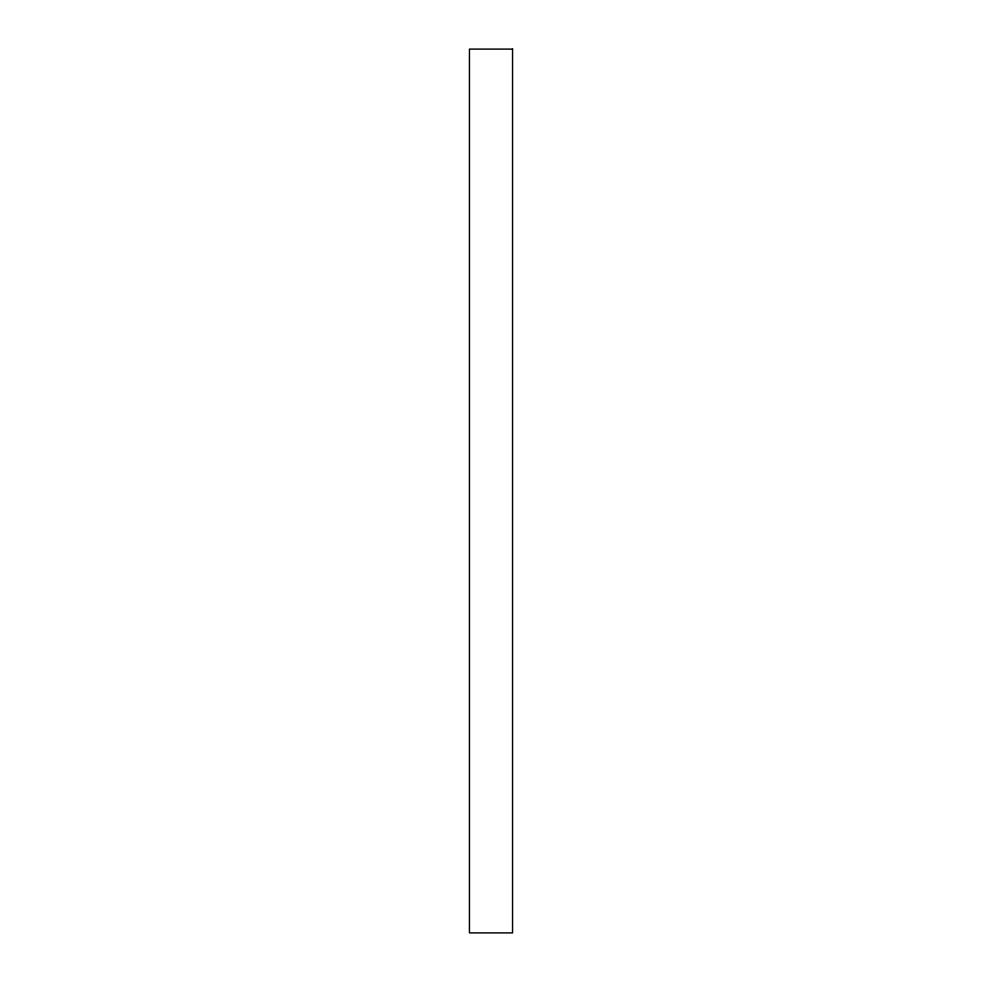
<?xml version="1.0" encoding="UTF-8"?>
<svg xmlns="http://www.w3.org/2000/svg" width="982" height="982" viewBox="0 0 982 982"><rect width="100%" height="100%" fill="white"/><g stroke="black" fill="none" stroke-linecap="round" stroke-linejoin="round"><path stroke-width="1.47" d="M512.555 49.1L469.445 49.1L469.445 932.9L512.555 932.9L512.555 49.1"/></g></svg>
